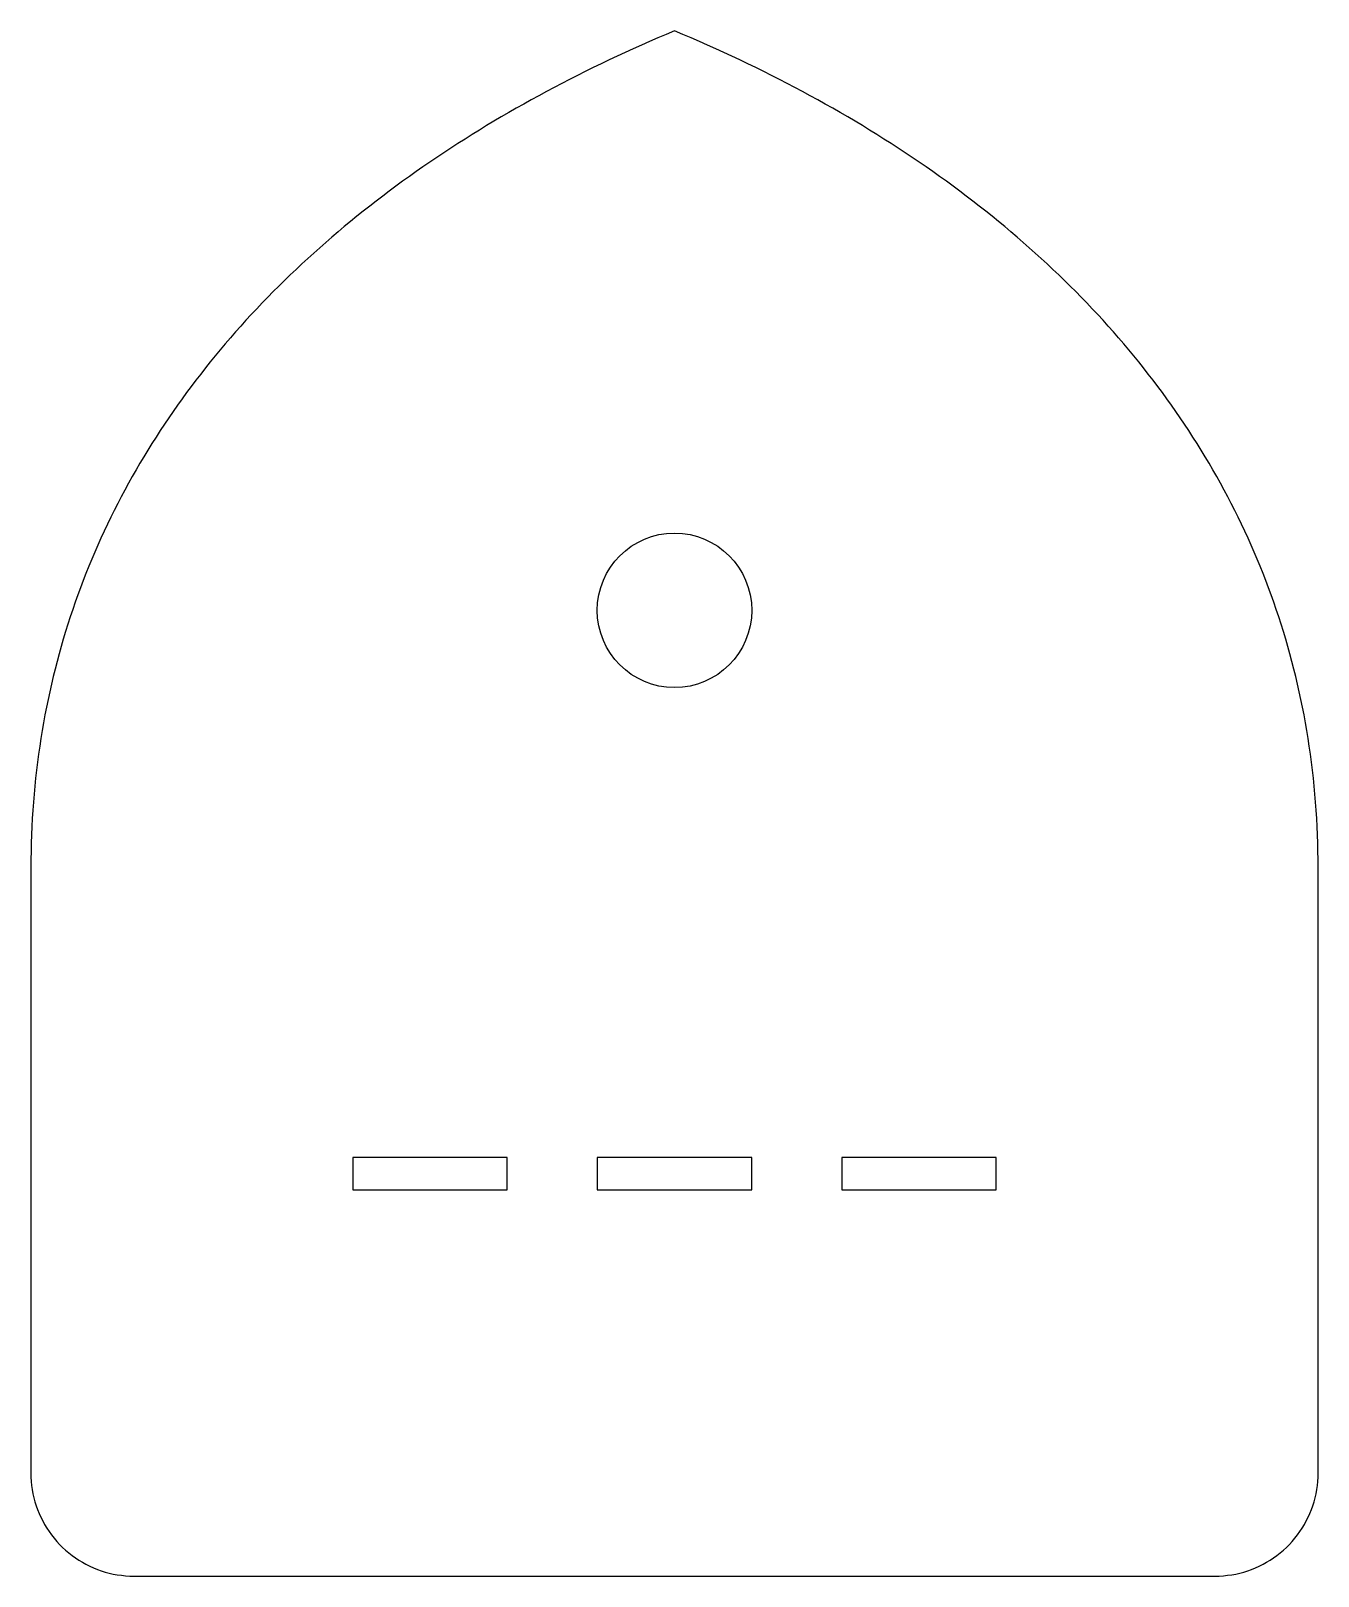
# Model space of a CAD drawing. Header units: millimetres. Extents: x 0 to 200, y 0 to 240.
import ezdxf

# ---------------------------------------------------------------- set-up
doc = ezdxf.new("R2010")
doc.units = ezdxf.units.MM

msp = doc.modelspace()

# ---------------------------------------------------------------- linework, layer by layer
for points in [[(0, 16), (0.01, 15.36), (0.05, 14.71), (0.12, 14.07), (0.21, 13.43), (0.32, 12.8), (0.46, 12.17), (0.63, 11.55), (0.82, 10.93), (1.04, 10.33), (1.28, 9.73), (1.54, 9.14), (1.83, 8.56), (2.14, 8), (2.48, 7.45), (2.83, 6.91), (3.21, 6.39), (3.61, 5.88), (4.02, 5.39), (4.46, 4.92), (4.92, 4.46), (5.39, 4.02), (5.88, 3.61), (6.39, 3.21), (6.91, 2.83), (7.45, 2.48), (8, 2.14), (8.56, 1.83), (9.14, 1.54), (9.73, 1.28), (10.33, 1.04), (10.93, 0.82), (11.55, 0.63), (12.17, 0.46), (12.8, 0.32), (13.43, 0.21), (14.07, 0.12), (14.71, 0.05), (15.36, 0.01), (16, 0), (184, 0), (184, 0), (184.64, 0.01), (185.29, 0.05), (185.93, 0.12), (186.57, 0.21), (187.2, 0.32), (187.83, 0.46), (188.45, 0.63), (189.07, 0.82), (189.67, 1.04), (190.27, 1.28), (190.86, 1.54), (191.44, 1.83), (192, 2.14), (192.55, 2.48), (193.09, 2.83), (193.61, 3.21), (194.12, 3.61), (194.61, 4.02), (195.08, 4.46), (195.54, 4.92), (195.98, 5.39), (196.39, 5.88), (196.79, 6.39), (197.17, 6.91), (197.52, 7.45), (197.86, 8), (198.17, 8.56), (198.46, 9.14), (198.72, 9.73), (198.96, 10.33), (199.18, 10.93), (199.37, 11.55), (199.54, 12.17), (199.68, 12.8), (199.79, 13.43), (199.88, 14.07), (199.95, 14.71), (199.99, 15.36), (200, 16), (200, 110), (199.99, 111.29), (199.98, 112.58), (199.94, 113.86), (199.9, 115.14), (199.85, 116.42), (199.78, 117.69), (199.7, 118.95), (199.61, 120.21), (199.5, 121.46), (199.39, 122.71), (199.26, 123.96), (199.12, 125.2), (198.97, 126.44), (198.8, 127.67), (198.63, 128.89), (198.44, 130.12), (198.24, 131.33), (198.03, 132.54), (197.81, 133.75), (197.58, 134.95), (197.33, 136.15), (197.07, 137.34), (196.81, 138.53), (196.53, 139.71), (196.23, 140.89), (195.93, 142.06), (195.62, 143.23), (195.29, 144.39), (194.96, 145.55), (194.61, 146.7), (194.25, 147.85), (193.88, 148.99), (193.5, 150.13), (193.11, 151.26), (192.71, 152.39), (192.3, 153.51), (191.87, 154.63), (191.44, 155.74), (191, 156.85), (190.54, 157.95), (190.07, 159.05), (189.6, 160.14), (189.11, 161.23), (188.61, 162.31), (188.1, 163.39), (187.58, 164.46), (187.05, 165.53), (186.51, 166.59), (185.96, 167.64), (185.4, 168.69), (184.83, 169.74), (184.25, 170.78), (183.66, 171.81), (183.06, 172.84), (182.45, 173.87), (181.83, 174.89), (181.2, 175.9), (180.56, 176.91), (179.91, 177.91), (179.25, 178.91), (178.58, 179.9), (177.9, 180.89), (177.21, 181.87), (176.51, 182.85), (175.8, 183.82), (175.09, 184.79), (174.36, 185.75), (173.62, 186.7), (172.88, 187.65), (172.12, 188.6), (171.36, 189.54), (170.58, 190.47), (169.8, 191.4), (169.01, 192.32), (168.21, 193.24), (167.4, 194.15), (166.58, 195.05), (165.75, 195.95), (164.91, 196.85), (164.06, 197.74), (163.21, 198.62), (162.34, 199.5), (161.47, 200.37), (160.59, 201.24), (159.7, 202.1), (158.8, 202.96), (157.89, 203.81), (156.98, 204.65), (156.05, 205.49), (155.12, 206.32), (154.18, 207.15), (153.23, 207.97), (152.27, 208.79), (151.31, 209.6), (150.33, 210.41), (149.35, 211.2), (148.36, 212), (147.36, 212.79), (146.35, 213.57), (145.34, 214.34), (144.32, 215.11), (143.29, 215.88), (142.25, 216.64), (141.2, 217.39), (140.15, 218.14), (139.08, 218.88), (138.01, 219.61), (136.94, 220.34), (135.85, 221.07), (134.76, 221.79), (133.66, 222.5), (132.55, 223.2), (131.44, 223.9), (130.32, 224.6), (129.19, 225.29), (128.05, 225.97), (126.91, 226.65), (125.76, 227.32), (124.6, 227.98), (123.43, 228.64), (122.26, 229.29), (121.08, 229.94), (119.89, 230.58), (118.7, 231.21), (117.5, 231.84), (116.29, 232.46), (115.08, 233.08), (113.86, 233.69), (112.63, 234.3), (111.4, 234.89), (110.16, 235.49), (108.91, 236.07), (107.66, 236.65), (106.4, 237.22), (105.13, 237.79), (103.86, 238.35), (102.58, 238.91), (101.29, 239.46), (100, 240), (98.71, 239.46), (97.42, 238.91), (96.14, 238.35), (94.87, 237.79), (93.6, 237.22), (92.34, 236.65), (91.09, 236.07), (89.84, 235.49), (88.6, 234.89), (87.37, 234.3), (86.14, 233.69), (84.92, 233.08), (83.71, 232.46), (82.5, 231.84), (81.3, 231.21), (80.11, 230.58), (78.92, 229.94), (77.74, 229.29), (76.57, 228.64), (75.4, 227.98), (74.24, 227.32), (73.09, 226.65), (71.95, 225.97), (70.81, 225.29), (69.68, 224.6), (68.56, 223.9), (67.45, 223.2), (66.34, 222.5), (65.24, 221.79), (64.15, 221.07), (63.06, 220.34), (61.99, 219.61), (60.92, 218.88), (59.85, 218.14), (58.8, 217.39), (57.75, 216.64), (56.71, 215.88), (55.68, 215.11), (54.66, 214.34), (53.65, 213.57), (52.64, 212.79), (51.64, 212), (50.65, 211.2), (49.67, 210.41), (48.69, 209.6), (47.73, 208.79), (46.77, 207.97), (45.82, 207.15), (44.88, 206.32), (43.95, 205.49), (43.02, 204.65), (42.11, 203.81), (41.2, 202.96), (40.3, 202.1), (39.41, 201.24), (38.53, 200.37), (37.66, 199.5), (36.79, 198.62), (35.94, 197.74), (35.09, 196.85), (34.25, 195.95), (33.42, 195.05), (32.6, 194.15), (31.79, 193.24), (30.99, 192.32), (30.2, 191.4), (29.42, 190.47), (28.64, 189.54), (27.88, 188.6), (27.12, 187.65), (26.38, 186.7), (25.64, 185.75), (24.91, 184.79), (24.2, 183.82), (23.49, 182.85), (22.79, 181.87), (22.1, 180.89), (21.42, 179.9), (20.75, 178.91), (20.09, 177.91), (19.44, 176.91), (18.8, 175.9), (18.17, 174.89), (17.55, 173.87), (16.94, 172.84), (16.34, 171.81), (15.75, 170.78), (15.17, 169.74), (14.6, 168.69), (14.04, 167.64), (13.49, 166.59), (12.95, 165.53), (12.42, 164.46), (11.9, 163.39), (11.39, 162.31), (10.89, 161.23), (10.4, 160.14), (9.93, 159.05), (9.46, 157.95), (9, 156.85), (8.56, 155.74), (8.13, 154.63), (7.7, 153.51), (7.29, 152.39), (6.89, 151.26), (6.5, 150.13), (6.12, 148.99), (5.75, 147.85), (5.39, 146.7), (5.04, 145.55), (4.71, 144.39), (4.38, 143.23), (4.07, 142.06), (3.77, 140.89), (3.47, 139.71), (3.19, 138.53), (2.93, 137.34), (2.67, 136.15), (2.42, 134.95), (2.19, 133.75), (1.97, 132.54), (1.76, 131.33), (1.56, 130.12), (1.37, 128.89), (1.2, 127.67), (1.03, 126.44), (0.88, 125.2), (0.74, 123.96), (0.61, 122.71), (0.5, 121.46), (0.39, 120.21), (0.3, 118.95), (0.22, 117.69), (0.15, 116.42), (0.1, 115.14), (0.06, 113.86), (0.02, 112.58), (0.01, 111.29), (0, 110), (0, 16)], [(50, 60), (74, 60), (74, 65), (50, 65)], [(88, 60), (112, 60), (112, 65), (88, 65)], [(126, 60), (150, 60), (150, 65), (126, 65)]]:
    msp.add_lwpolyline(points, close=True)
msp.add_circle((100, 150), 12)

doc.saveas('drawing.dxf')
